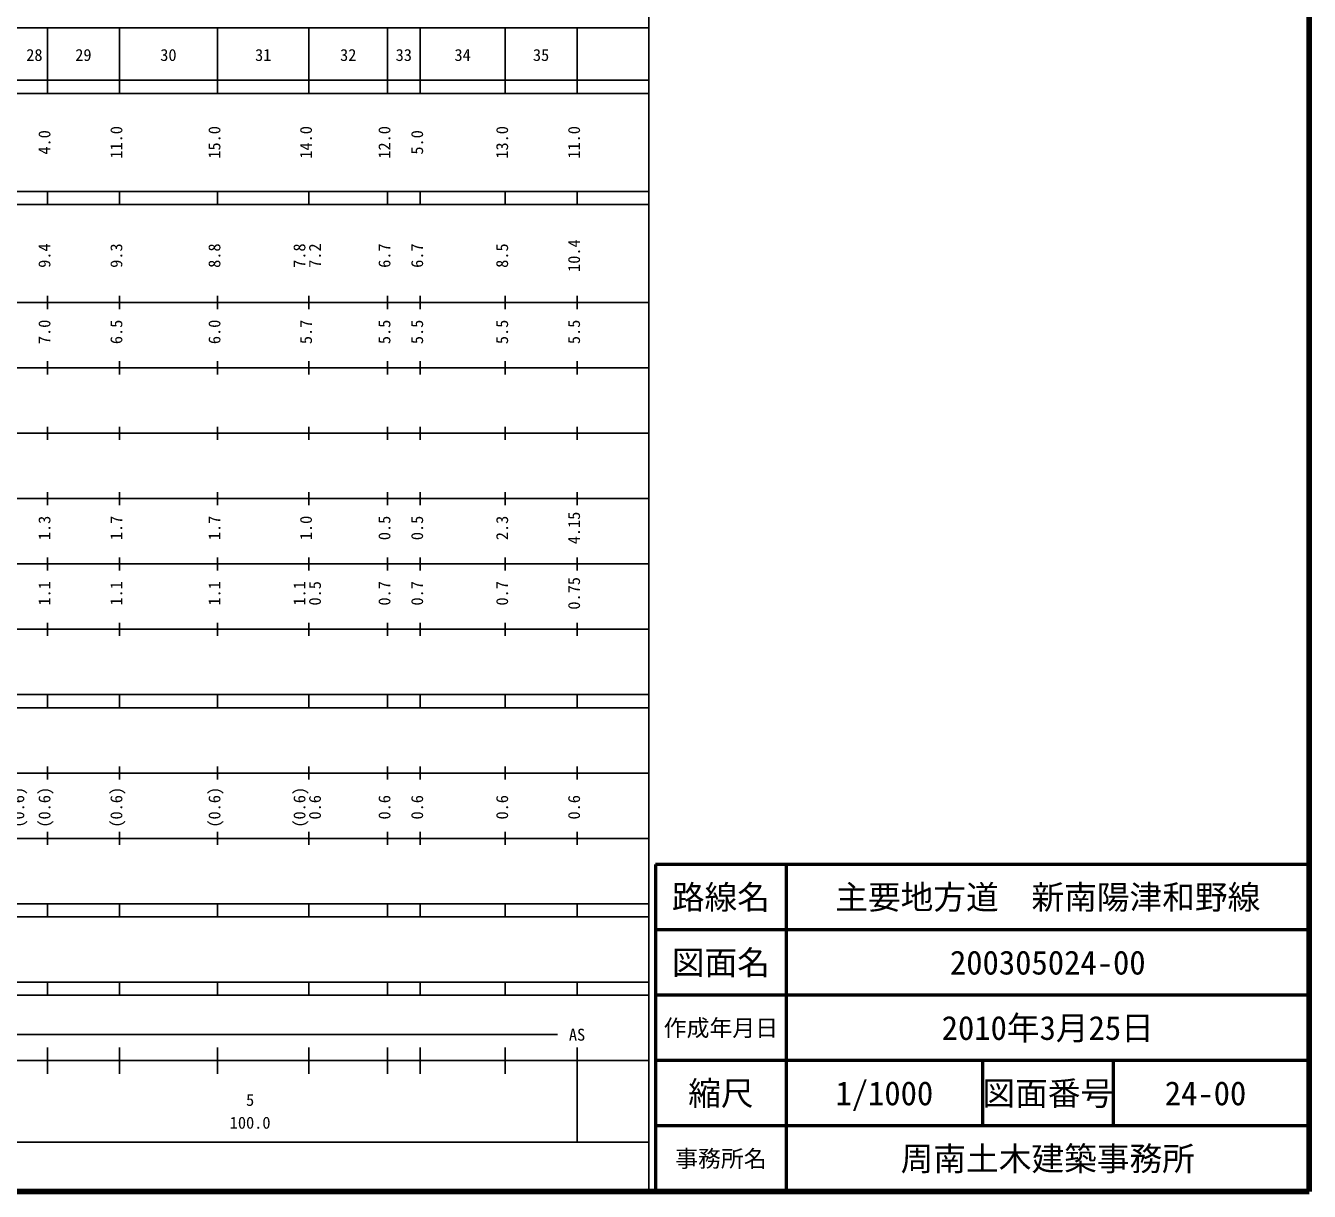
# Model space of a CAD drawing. Units: millimetres on the paper, enlarged 1000 times. Extents: x 40000 to 680000, y 20000 to 380000.
# Drawn here: x 483669 to 680000, y 20000 to 198357 of the extents above; entities that cross this region are included whole.
import ezdxf
from ezdxf.enums import TextEntityAlignment as Align

# ---------------------------------------------------------------- set-up
doc = ezdxf.new("R2010")
doc.units = ezdxf.units.MM
doc.header["$LTSCALE"] = 1000
for name, color, linetype, lineweight in [('M-TTL', 2, 'Continuous', 140), ('M-TTL-BAND', 7, 'Continuous', 25), ('M-TTL-FRAM', 2, 'Continuous', 50), ('M-TTL-LINE', 7, 'Continuous', 50)]:
    doc.layers.add(name, color=color, linetype=linetype, lineweight=lineweight)
doc.layers.add('M-TTL-TXT', color=7, linetype='Continuous')
doc.styles.add('ＭＳ ゴシック', font='')
doc.styles.get('ＭＳ ゴシック').set_extended_font_data('MS Gothic')

msp = doc.modelspace()

# ---------------------------------------------------------------- linework, layer by layer
at = {"layer": 'M-TTL'}
for p, q in [((680000, 20000), (680000, 380000)), ((40000, 20000), (680000, 20000))]:
    msp.add_line(p, q, dxfattribs=at)
at = {"layer": 'M-TTL-BAND'}
for p, q in [((579000, 20000), (579000, 370000)), ((68000, 198000), (579000, 198000)), ((487000, 188000), (487000, 198000)), ((498000, 188000), (498000, 198000)), ((513000, 188000), (513000, 198000)), ((527000, 188000), (527000, 198000)), ((539000, 188000), (539000, 198000)), ((544000, 188000), (544000, 198000)), ((557000, 188000), (557000, 198000)), ((568000, 188000), (568000, 198000)), ((40000, 190000), (579000, 190000)), ((40000, 188000), (579000, 188000)), ((40000, 173000), (579000, 173000)), ((487000, 171000), (487000, 173000)), ((498000, 171000), (498000, 173000)), ((513000, 171000), (513000, 173000)), ((527000, 171000), (527000, 173000)), ((539000, 171000), (539000, 173000)), ((544000, 171000), (544000, 173000)), ((557000, 171000), (557000, 173000)), ((568000, 171000), (568000, 173000)), ((40000, 171000), (579000, 171000)), ((40000, 156000), (579000, 156000)), ((487000, 155000), (487000, 157000)), ((498000, 155000), (498000, 157000)), ((513000, 155000), (513000, 157000)), ((527000, 155000), (527000, 157000)), ((539000, 155000), (539000, 157000)), ((544000, 155000), (544000, 157000)), ((557000, 155000), (557000, 157000)), ((568000, 155000), (568000, 157000)), ((46000, 146000), (579000, 146000)), ((487000, 145000), (487000, 147000)), ((498000, 145000), (498000, 147000)), ((513000, 145000), (513000, 147000)), ((527000, 145000), (527000, 147000)), ((539000, 145000), (539000, 147000)), ((544000, 145000), (544000, 147000)), ((557000, 145000), (557000, 147000)), ((568000, 145000), (568000, 147000)), ((52000, 136000), (579000, 136000)), ((487000, 135000), (487000, 137000)), ((498000, 135000), (498000, 137000)), ((513000, 135000), (513000, 137000)), ((527000, 135000), (527000, 137000)), ((539000, 135000), (539000, 137000)), ((544000, 135000), (544000, 137000)), ((557000, 135000), (557000, 137000)), ((568000, 135000), (568000, 137000)), ((46000, 126000), (579000, 126000)), ((487000, 125000), (487000, 127000)), ((498000, 125000), (498000, 127000)), ((513000, 125000), (513000, 127000)), ((527000, 125000), (527000, 127000)), ((539000, 125000), (539000, 127000)), ((544000, 125000), (544000, 127000)), ((557000, 125000), (557000, 127000)), ((568000, 125000), (568000, 127000)), ((52000, 116000), (579000, 116000)), ((487000, 115000), (487000, 117000)), ((498000, 115000), (498000, 117000)), ((513000, 115000), (513000, 117000)), ((527000, 115000), (527000, 117000)), ((539000, 115000), (539000, 117000)), ((544000, 115000), (544000, 117000)), ((557000, 115000), (557000, 117000)), ((568000, 115000), (568000, 117000)), ((487000, 105000), (487000, 107000)), ((498000, 105000), (498000, 107000)), ((513000, 105000), (513000, 107000)), ((527000, 105000), (527000, 107000)), ((539000, 105000), (539000, 107000)), ((544000, 105000), (544000, 107000)), ((557000, 105000), (557000, 107000)), ((568000, 105000), (568000, 107000)), ((46000, 106000), (579000, 106000)), ((40000, 96000), (579000, 96000)), ((487000, 94000), (487000, 96000)), ((498000, 94000), (498000, 96000)), ((513000, 94000), (513000, 96000)), ((527000, 94000), (527000, 96000)), ((539000, 94000), (539000, 96000)), ((544000, 94000), (544000, 96000)), ((557000, 94000), (557000, 96000)), ((568000, 94000), (568000, 96000)), ((40000, 94000), (579000, 94000)), ((487000, 83000), (487000, 85000)), ((498000, 83000), (498000, 85000)), ((513000, 83000), (513000, 85000)), ((527000, 83000), (527000, 85000)), ((539000, 83000), (539000, 85000)), ((544000, 83000), (544000, 85000)), ((557000, 83000), (557000, 85000)), ((568000, 83000), (568000, 85000)), ((49000, 84000), (579000, 84000)), ((487000, 73000), (487000, 75000)), ((498000, 73000), (498000, 75000)), ((513000, 73000), (513000, 75000)), ((527000, 73000), (527000, 75000)), ((539000, 73000), (539000, 75000)), ((544000, 73000), (544000, 75000)), ((557000, 73000), (557000, 75000)), ((568000, 73000), (568000, 75000)), ((40000, 74000), (579000, 74000)), ((40000, 64000), (579000, 64000)), ((487000, 62000), (487000, 64000)), ((498000, 62000), (498000, 64000)), ((513000, 62000), (513000, 64000)), ((527000, 62000), (527000, 64000)), ((539000, 62000), (539000, 64000)), ((544000, 62000), (544000, 64000)), ((557000, 62000), (557000, 64000)), ((568000, 62000), (568000, 64000)), ((40000, 62000), (579000, 62000)), ((40000, 52000), (579000, 52000)), ((487000, 50000), (487000, 52000)), ((498000, 50000), (498000, 52000)), ((513000, 50000), (513000, 52000)), ((527000, 50000), (527000, 52000)), ((539000, 50000), (539000, 52000)), ((544000, 50000), (544000, 52000)), ((557000, 50000), (557000, 52000)), ((568000, 50000), (568000, 52000)), ((40000, 50000), (579000, 50000)), ((71000, 44000), (565000, 44000)), ((487000, 38000), (487000, 42000)), ((498000, 38000), (498000, 42000)), ((513000, 38000), (513000, 42000)), ((527000, 38000), (527000, 42000)), ((539000, 38000), (539000, 42000)), ((544000, 38000), (544000, 42000)), ((557000, 38000), (557000, 42000)), ((568000, 27500), (568000, 42000)), ((40000, 40000), (579000, 40000)), ((68000, 27500), (579000, 27500))]:
    msp.add_line(p, q, dxfattribs=at)
at = {"layer": 'M-TTL-FRAM'}
for p, q in [((680000, 70000), (580000, 70000)), ((580000, 70000), (580000, 20000))]:
    msp.add_line(p, q, dxfattribs=at)
at = {"layer": 'M-TTL-LINE'}
for p, q in [((600000, 70000), (600000, 20000)), ((680000, 60000), (580000, 60000)), ((680000, 50000), (580000, 50000)), ((680000, 40000), (580000, 40000)), ((630000, 40000), (630000, 30000)), ((650000, 40000), (650000, 30000)), ((680000, 30000), (580000, 30000))]:
    msp.add_line(p, q, dxfattribs=at)

# ---------------------------------------------------------------- texts
at = {"layer": 'M-TTL-BAND', "style": 'ＭＳ ゴシック'}
for s, p in [('28', (485000, 192405)), ('29', (492500, 192405)), ('30', (505500, 192405)), ('31', (520000, 192405)), ('32', (533000, 192405)), ('33', (541500, 192405)), ('34', (550500, 192405)), ('35', (562500, 192405)), ('AS', (568000, 42500)), ('5', (518000, 32523)), ('100.0', (518000, 29033))]:
    msp.add_text(s, height=1833, dxfattribs=at).set_placement(p, align=Align.BOTTOM_CENTER)
for s, p in [('11.0', (499000, 180500)), ('15.0', (514000, 180500)), ('14.0', (528000, 180500)), ('12.0', (540000, 180500)), ('13.0', (558000, 180500)), ('11.0', (569000, 180500)), ('4.0', (488000, 180500)), ('5.0', (545000, 180500)), ('9.4', (488000, 163174)), ('8.8', (514000, 163174)), ('7.8', (527000, 163174)), ('7.2', (529370, 163174)), ('10.4', (569000, 163174)), ('9.3', (499000, 163174)), ('6.7', (540000, 163174)), ('6.7', (545000, 163174)), ('8.5', (558000, 163174)), ('7.0', (488000, 151500)), ('6.5', (499000, 151500)), ('6.0', (514000, 151500)), ('5.7', (528000, 151500)), ('5.5', (540000, 151500)), ('5.5', (545000, 151500)), ('5.5', (558000, 151500)), ('5.5', (569000, 151500)), ('4.15', (569000, 121500)), ('1.3', (488000, 121500)), ('1.7', (499000, 121500)), ('1.7', (514000, 121500)), ('1.0', (528000, 121500)), ('0.5', (540000, 121500)), ('0.5', (545000, 121500)), ('2.3', (558000, 121500)), ('1.1', (488000, 111500)), ('1.1', (499000, 111500)), ('1.1', (514000, 111500)), ('1.1', (527000, 111500)), ('0.5', (529370, 111500)), ('0.7', (540000, 111500)), ('0.7', (545000, 111500)), ('0.7', (558000, 111500)), ('0.75', (569000, 111500)), ('(0.6)', (484000, 78764)), ('(0.6)', (488000, 78764)), ('(0.6)', (499000, 78764)), ('(0.6)', (514000, 78764)), ('(0.6)', (527000, 78764)), ('0.6', (529370, 78764)), ('0.6', (540000, 78764)), ('0.6', (545000, 78764)), ('0.6', (558000, 78764)), ('0.6', (569000, 78764))]:
    msp.add_text(s, height=1833, rotation=90, dxfattribs=at).set_placement(p, align=Align.BOTTOM_CENTER)
at = {"layer": 'M-TTL-TXT', "style": 'ＭＳ ゴシック'}
for s, height, p in [('路線名', 3666, (590000, 65000)), ('路線名', 3666, (590000, 65000)), ('主要地方道\u3000新南陽津和野線', 3666, (640000, 65000)), ('図面名', 3666, (590000, 55000)), ('図面名', 3666, (590000, 55000)), ('200305024-00', 3666, (640000, 55000)), ('2010年3月25日', 3666, (640000, 45000)), ('作成年月日', 2566, (590000, 45000)), ('作成年月日', 2566, (590000, 45000)), ('縮尺', 3666, (590000, 35000)), ('縮尺', 3666, (590000, 35000)), ('図面番号', 3666, (640000, 35000)), ('図面番号', 3666, (640000, 35000)), ('1/1000', 3666, (615000, 35000)), ('24-00', 3666, (664125, 35000)), ('事務所名', 2566, (590000, 25000)), ('事務所名', 2566, (590000, 25000)), ('周南土木建築事務所', 3666, (640000, 25000))]:
    msp.add_text(s, height=height, dxfattribs=at).set_placement(p, align=Align.MIDDLE_CENTER)

doc.saveas('drawing.dxf')
